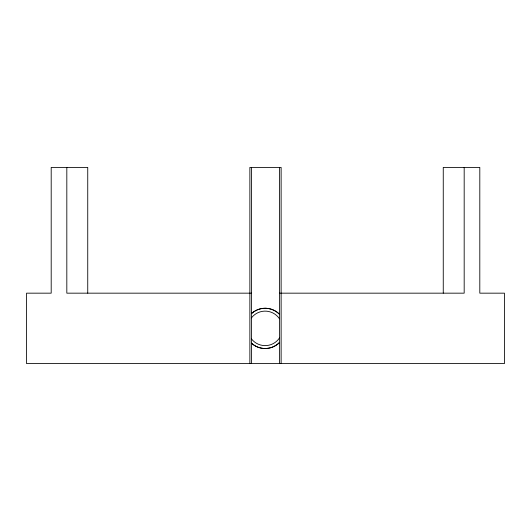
<?xml version="1.0" encoding="UTF-8"?>
<svg xmlns="http://www.w3.org/2000/svg" width="531" height="531" viewBox="0 0 531 531"><rect width="100%" height="100%" fill="white"/><g stroke="black" fill="none" stroke-linecap="round" stroke-linejoin="round"><path stroke-width="0.8" d="M279.485 342.475L279.359 342.608A20.118 20.118 0 0 1 251.867 343.504L251.515 343.179M251.515 313.575L251.867 313.25A20.138 20.125 -90 0 1 265.135 308.259L266.449 308.299A20.138 20.125 -90 0 1 279.359 314.153L279.485 314.279M265.135 348.502L266.449 348.455A20.138 20.125 -90 0 0 279.359 342.634M251.515 293.165L66.82 293.165L66.82 167.411M279.485 293.165L464.18 293.165L464.18 167.411M443.259 293.165L443.259 167.411L479.805 167.411L479.805 293.165L504.45 293.165L504.45 363.589L26.55 363.589L26.55 293.165L51.195 293.165L51.195 167.411L87.741 167.411L87.741 293.165M281.131 363.589L281.131 167.411L249.869 167.411L249.869 363.589M279.485 167.411L279.485 363.589M251.515 167.411L251.515 363.589M251.867 313.25A20.118 20.118 0 0 1 279.359 314.153M265.135 348.528A20.138 20.125 -90 0 1 251.873 343.537M279.479 337.962A17.251 17.251 0 0 1 251.448 338.878M251.448 317.877A17.251 17.251 0 0 1 279.479 318.792"/></g></svg>
